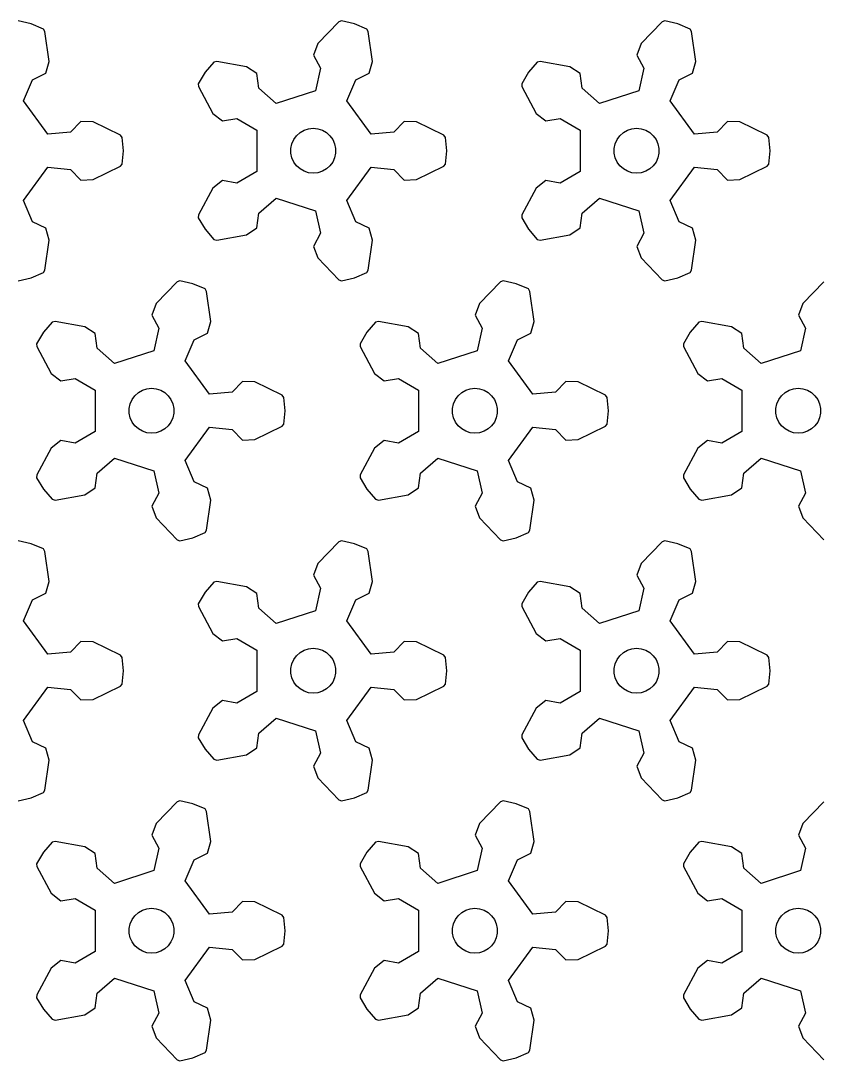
# Model space of a CAD drawing. Extents: x 0 to 211, y 0 to 226.
# Drawn here: x 52.9 to 106.4, y 156.2 to 225.5 of the extents above; entities that cross this region are included whole.
import ezdxf

# ---------------------------------------------------------------- set-up
doc = ezdxf.new("R2010")
doc.units = 0

msp = doc.modelspace()

# ---------------------------------------------------------------- linework, layer by layer
for p, q in [((53.582, 225.343), (52.713, 225.541)), ((74.116, 225.47), (72.71, 224.017)), ((74.293, 225.541), (74.116, 225.47)), ((75.162, 225.343), (74.293, 225.541)), ((95.696, 225.47), (94.29, 224.017)), ((95.873, 225.541), (95.696, 225.47)), ((96.742, 225.343), (95.873, 225.541)), ((54.401, 224.993), (53.582, 225.343)), ((54.502, 224.831), (54.401, 224.993)), ((54.785, 222.829), (54.502, 224.831)), ((75.981, 224.993), (75.162, 225.343)), ((76.082, 224.831), (75.981, 224.993)), ((76.366, 222.829), (76.082, 224.831)), ((97.561, 224.993), (96.742, 225.343)), ((97.662, 224.831), (97.561, 224.993)), ((97.946, 222.829), (97.662, 224.831)), ((72.71, 224.017), (72.428, 223.243)), ((94.29, 224.017), (94.008, 223.243)), ((54.559, 222.037), (54.785, 222.829)), ((65.783, 222.776), (65.197, 222.105)), ((65.969, 222.823), (65.783, 222.776)), ((67.96, 222.474), (65.969, 222.823)), ((72.428, 223.243), (72.889, 222.373)), ((76.139, 222.037), (76.366, 222.829)), ((87.363, 222.776), (86.777, 222.105)), ((87.549, 222.823), (87.363, 222.776)), ((89.54, 222.474), (87.549, 222.823)), ((94.008, 223.243), (94.469, 222.373)), ((97.719, 222.037), (97.946, 222.829)), ((53.674, 221.604), (54.559, 222.037)), ((65.197, 222.105), (64.74, 221.341)), ((68.643, 222.013), (67.96, 222.474)), ((68.781, 221.038), (68.643, 222.013)), ((72.889, 222.373), (72.551, 220.877)), ((75.254, 221.604), (76.139, 222.037)), ((86.777, 222.105), (86.32, 221.341)), ((90.223, 222.013), (89.54, 222.474)), ((90.361, 221.038), (90.223, 222.013)), ((94.469, 222.373), (94.131, 220.877)), ((96.834, 221.604), (97.719, 222.037)), ((53.069, 220.195), (53.674, 221.604)), ((64.74, 221.341), (64.753, 221.15)), ((74.649, 220.195), (75.254, 221.604)), ((86.32, 221.341), (86.333, 221.15)), ((96.229, 220.195), (96.834, 221.604)), ((64.753, 221.15), (65.7, 219.364)), ((69.934, 220.027), (68.781, 221.038)), ((72.551, 220.877), (69.934, 220.027)), ((86.333, 221.15), (87.28, 219.364)), ((91.514, 220.027), (90.361, 221.038)), ((94.131, 220.877), (91.514, 220.027)), ((54.686, 217.969), (53.069, 220.195)), ((76.266, 217.969), (74.649, 220.195)), ((97.846, 217.969), (96.229, 220.195)), ((65.7, 219.364), (66.349, 218.856)), ((87.28, 219.364), (87.929, 218.856)), ((56.898, 218.818), (56.213, 218.11)), ((57.722, 218.788), (56.898, 218.818)), ((59.537, 217.9), (57.722, 218.788)), ((66.349, 218.856), (67.319, 219.026)), ((67.319, 219.026), (68.638, 218.242)), ((78.478, 218.818), (77.793, 218.11)), ((79.302, 218.788), (78.478, 218.818)), ((81.117, 217.9), (79.302, 218.788)), ((87.929, 218.856), (88.899, 219.026)), ((88.899, 219.026), (90.218, 218.242)), ((100.058, 218.818), (99.373, 218.11)), ((100.882, 218.788), (100.058, 218.818)), ((102.697, 217.9), (100.882, 218.788)), ((56.213, 218.11), (54.686, 217.969)), ((59.66, 217.754), (59.537, 217.9)), ((68.638, 218.242), (68.638, 215.491)), ((71.108, 217.617), (71.293, 217.87)), ((71.293, 217.87), (71.526, 218.08)), ((71.526, 218.08), (71.797, 218.237)), ((71.797, 218.237), (72.096, 218.334)), ((72.096, 218.334), (72.407, 218.367)), ((72.407, 218.367), (72.719, 218.334)), ((72.719, 218.334), (73.018, 218.237)), ((73.018, 218.237), (73.289, 218.08)), ((73.289, 218.08), (73.522, 217.87)), ((73.522, 217.87), (73.706, 217.617)), ((77.793, 218.11), (76.266, 217.969)), ((81.24, 217.754), (81.117, 217.9)), ((90.218, 218.242), (90.218, 215.491)), ((92.688, 217.617), (92.873, 217.87)), ((92.873, 217.87), (93.106, 218.08)), ((93.106, 218.08), (93.377, 218.237)), ((93.377, 218.237), (93.676, 218.334)), ((93.676, 218.334), (93.987, 218.367)), ((93.987, 218.367), (94.299, 218.334)), ((94.299, 218.334), (94.598, 218.237)), ((94.598, 218.237), (94.869, 218.08)), ((94.869, 218.08), (95.102, 217.87)), ((95.102, 217.87), (95.287, 217.617)), ((99.373, 218.11), (97.846, 217.969)), ((102.82, 217.754), (102.697, 217.9)), ((59.74, 216.867), (59.66, 217.754)), ((70.916, 217.023), (70.981, 217.33)), ((70.981, 217.33), (71.108, 217.617)), ((73.706, 217.617), (73.834, 217.33)), ((73.834, 217.33), (73.899, 217.023)), ((81.32, 216.867), (81.24, 217.754)), ((92.496, 217.023), (92.561, 217.33)), ((92.561, 217.33), (92.688, 217.617)), ((95.287, 217.617), (95.414, 217.33)), ((95.414, 217.33), (95.479, 217.023)), ((102.9, 216.867), (102.82, 217.754)), ((59.66, 215.979), (59.74, 216.867)), ((70.916, 216.71), (70.916, 217.023)), ((70.981, 216.403), (70.916, 216.71)), ((73.899, 216.71), (73.834, 216.403)), ((73.899, 217.023), (73.899, 216.71)), ((81.24, 215.979), (81.32, 216.867)), ((92.496, 216.71), (92.496, 217.023)), ((92.561, 216.403), (92.496, 216.71)), ((95.479, 216.71), (95.414, 216.403)), ((95.479, 217.023), (95.479, 216.71)), ((102.82, 215.979), (102.9, 216.867)), ((53.069, 213.538), (54.686, 215.764)), ((54.686, 215.764), (56.213, 215.623)), ((57.722, 214.945), (59.537, 215.833)), ((59.537, 215.833), (59.66, 215.979)), ((71.108, 216.117), (70.981, 216.403)), ((71.293, 215.863), (71.108, 216.117)), ((71.526, 215.653), (71.293, 215.863)), ((73.522, 215.863), (73.289, 215.653)), ((73.706, 216.117), (73.522, 215.863)), ((73.834, 216.403), (73.706, 216.117)), ((74.649, 213.538), (76.266, 215.764)), ((76.266, 215.764), (77.793, 215.623)), ((79.302, 214.945), (81.117, 215.833)), ((81.117, 215.833), (81.24, 215.979)), ((92.688, 216.117), (92.561, 216.403)), ((92.873, 215.863), (92.688, 216.117)), ((93.106, 215.653), (92.873, 215.863)), ((95.102, 215.863), (94.869, 215.653)), ((95.287, 216.117), (95.102, 215.863)), ((95.414, 216.403), (95.287, 216.117)), ((96.229, 213.538), (97.846, 215.764)), ((97.846, 215.764), (99.373, 215.623)), ((100.882, 214.945), (102.697, 215.833)), ((102.697, 215.833), (102.82, 215.979)), ((56.213, 215.623), (56.898, 214.915)), ((68.638, 215.491), (67.319, 214.707)), ((71.797, 215.496), (71.526, 215.653)), ((72.096, 215.399), (71.797, 215.496)), ((72.407, 215.367), (72.096, 215.399)), ((72.719, 215.399), (72.407, 215.367)), ((73.018, 215.496), (72.719, 215.399)), ((73.289, 215.653), (73.018, 215.496)), ((77.793, 215.623), (78.478, 214.915)), ((90.218, 215.491), (88.899, 214.707)), ((93.377, 215.496), (93.106, 215.653)), ((93.676, 215.399), (93.377, 215.496)), ((93.987, 215.367), (93.676, 215.399)), ((94.299, 215.399), (93.987, 215.367)), ((94.598, 215.496), (94.299, 215.399)), ((94.869, 215.653), (94.598, 215.496)), ((99.373, 215.623), (100.058, 214.915)), ((56.898, 214.915), (57.722, 214.945)), ((65.7, 214.369), (64.753, 212.583)), ((66.349, 214.877), (65.7, 214.369)), ((67.319, 214.707), (66.349, 214.877)), ((78.478, 214.915), (79.302, 214.945)), ((87.28, 214.369), (86.333, 212.583)), ((87.929, 214.877), (87.28, 214.369)), ((88.899, 214.707), (87.929, 214.877)), ((100.058, 214.915), (100.882, 214.945)), ((68.781, 212.695), (69.934, 213.706)), ((69.934, 213.706), (72.551, 212.856)), ((90.361, 212.695), (91.514, 213.706)), ((91.514, 213.706), (94.131, 212.856)), ((53.674, 212.129), (53.069, 213.538)), ((75.254, 212.129), (74.649, 213.538)), ((96.834, 212.129), (96.229, 213.538)), ((64.753, 212.583), (64.74, 212.392)), ((64.74, 212.392), (65.197, 211.628)), ((68.643, 211.72), (68.781, 212.695)), ((72.551, 212.856), (72.889, 211.36)), ((86.333, 212.583), (86.32, 212.392)), ((86.32, 212.392), (86.777, 211.628)), ((90.223, 211.72), (90.361, 212.695)), ((94.131, 212.856), (94.469, 211.36)), ((54.559, 211.696), (53.674, 212.129)), ((54.785, 210.904), (54.559, 211.696)), ((65.197, 211.628), (65.783, 210.957)), ((67.96, 211.26), (68.643, 211.72)), ((76.139, 211.696), (75.254, 212.129)), ((76.366, 210.904), (76.139, 211.696)), ((86.777, 211.628), (87.363, 210.957)), ((89.54, 211.26), (90.223, 211.72)), ((97.719, 211.696), (96.834, 212.129)), ((97.946, 210.904), (97.719, 211.696)), ((54.502, 208.902), (54.785, 210.904)), ((65.783, 210.957), (65.969, 210.911)), ((65.969, 210.911), (67.96, 211.26)), ((72.889, 211.36), (72.428, 210.49)), ((76.082, 208.902), (76.366, 210.904)), ((87.363, 210.957), (87.549, 210.911)), ((87.549, 210.911), (89.54, 211.26)), ((94.469, 211.36), (94.008, 210.49)), ((97.662, 208.902), (97.946, 210.904)), ((72.428, 210.49), (72.71, 209.716)), ((94.008, 210.49), (94.29, 209.716)), ((72.71, 209.716), (74.116, 208.263)), ((94.29, 209.716), (95.696, 208.263)), ((54.401, 208.74), (54.502, 208.902)), ((75.981, 208.74), (76.082, 208.902)), ((97.561, 208.74), (97.662, 208.902)), ((52.713, 208.192), (53.582, 208.39)), ((53.582, 208.39), (54.401, 208.74)), ((63.326, 208.12), (61.92, 206.668)), ((63.503, 208.192), (63.326, 208.12)), ((64.372, 207.994), (63.503, 208.192)), ((74.116, 208.263), (74.293, 208.192)), ((74.293, 208.192), (75.162, 208.39)), ((75.162, 208.39), (75.981, 208.74)), ((84.906, 208.12), (83.5, 206.668)), ((85.083, 208.192), (84.906, 208.12)), ((85.952, 207.994), (85.083, 208.192)), ((95.696, 208.263), (95.873, 208.192)), ((95.873, 208.192), (96.742, 208.39)), ((96.742, 208.39), (97.561, 208.74)), ((106.486, 208.12), (105.08, 206.668)), ((65.191, 207.644), (64.372, 207.994)), ((65.292, 207.481), (65.191, 207.644)), ((65.575, 205.48), (65.292, 207.481)), ((86.771, 207.644), (85.952, 207.994)), ((86.872, 207.481), (86.771, 207.644)), ((87.156, 205.48), (86.872, 207.481)), ((61.92, 206.668), (61.638, 205.894)), ((83.5, 206.668), (83.218, 205.894)), ((105.08, 206.668), (104.798, 205.894)), ((54.993, 205.427), (54.407, 204.756)), ((55.179, 205.473), (54.993, 205.427)), ((57.17, 205.124), (55.179, 205.473)), ((61.638, 205.894), (62.099, 205.024)), ((65.349, 204.688), (65.575, 205.48)), ((76.573, 205.427), (75.987, 204.756)), ((76.759, 205.473), (76.573, 205.427)), ((78.75, 205.124), (76.759, 205.473)), ((83.218, 205.894), (83.679, 205.024)), ((86.929, 204.688), (87.156, 205.48)), ((98.153, 205.427), (97.567, 204.756)), ((98.339, 205.473), (98.153, 205.427)), ((100.33, 205.124), (98.339, 205.473)), ((104.798, 205.894), (105.259, 205.024)), ((54.407, 204.756), (53.95, 203.991)), ((57.853, 204.664), (57.17, 205.124)), ((57.991, 203.689), (57.853, 204.664)), ((62.099, 205.024), (61.761, 203.528)), ((64.464, 204.255), (65.349, 204.688)), ((75.987, 204.756), (75.53, 203.991)), ((79.433, 204.664), (78.75, 205.124)), ((79.571, 203.689), (79.433, 204.664)), ((83.679, 205.024), (83.341, 203.528)), ((86.044, 204.255), (86.929, 204.688)), ((97.567, 204.756), (97.11, 203.991)), ((101.013, 204.664), (100.33, 205.124)), ((101.151, 203.689), (101.013, 204.664)), ((105.259, 205.024), (104.921, 203.528)), ((53.95, 203.991), (53.963, 203.8)), ((63.859, 202.846), (64.464, 204.255)), ((75.53, 203.991), (75.543, 203.8)), ((85.439, 202.846), (86.044, 204.255)), ((97.11, 203.991), (97.123, 203.8)), ((53.963, 203.8), (54.91, 202.015)), ((59.144, 202.677), (57.991, 203.689)), ((61.761, 203.528), (59.144, 202.677)), ((75.543, 203.8), (76.49, 202.015)), ((80.724, 202.677), (79.571, 203.689)), ((83.341, 203.528), (80.724, 202.677)), ((97.123, 203.8), (98.07, 202.015)), ((102.304, 202.677), (101.151, 203.689)), ((104.921, 203.528), (102.304, 202.677)), ((65.476, 200.62), (63.859, 202.846)), ((87.056, 200.62), (85.439, 202.846)), ((54.91, 202.015), (55.559, 201.507)), ((76.49, 202.015), (77.139, 201.507)), ((98.07, 202.015), (98.719, 201.507)), ((55.559, 201.507), (56.529, 201.677)), ((56.529, 201.677), (57.848, 200.893)), ((67.688, 201.469), (67.003, 200.761)), ((68.512, 201.439), (67.688, 201.469)), ((70.327, 200.551), (68.512, 201.439)), ((77.139, 201.507), (78.109, 201.677)), ((78.109, 201.677), (79.428, 200.893)), ((89.268, 201.469), (88.583, 200.761)), ((90.092, 201.439), (89.268, 201.469)), ((91.907, 200.551), (90.092, 201.439)), ((98.719, 201.507), (99.689, 201.677)), ((99.689, 201.677), (101.008, 200.893)), ((57.848, 200.893), (57.848, 198.142)), ((60.318, 200.267), (60.503, 200.521)), ((60.503, 200.521), (60.736, 200.731)), ((60.736, 200.731), (61.007, 200.888)), ((61.007, 200.888), (61.306, 200.984)), ((61.306, 200.984), (61.617, 201.017)), ((61.617, 201.017), (61.929, 200.984)), ((61.929, 200.984), (62.228, 200.888)), ((62.228, 200.888), (62.499, 200.731)), ((62.499, 200.731), (62.732, 200.521)), ((62.732, 200.521), (62.916, 200.267)), ((67.003, 200.761), (65.476, 200.62)), ((70.45, 200.404), (70.327, 200.551)), ((79.428, 200.893), (79.428, 198.142)), ((81.898, 200.267), (82.083, 200.521)), ((82.083, 200.521), (82.316, 200.731)), ((82.316, 200.731), (82.587, 200.888)), ((82.587, 200.888), (82.886, 200.984)), ((82.886, 200.984), (83.197, 201.017)), ((83.197, 201.017), (83.509, 200.984)), ((83.509, 200.984), (83.808, 200.888)), ((83.808, 200.888), (84.079, 200.731)), ((84.079, 200.731), (84.312, 200.521)), ((84.312, 200.521), (84.496, 200.267)), ((88.583, 200.761), (87.056, 200.62)), ((92.03, 200.404), (91.907, 200.551)), ((101.008, 200.893), (101.008, 198.142)), ((103.478, 200.267), (103.663, 200.521)), ((103.663, 200.521), (103.896, 200.731)), ((103.896, 200.731), (104.167, 200.888)), ((104.167, 200.888), (104.466, 200.984)), ((104.466, 200.984), (104.777, 201.017)), ((104.777, 201.017), (105.089, 200.984)), ((105.089, 200.984), (105.388, 200.888)), ((105.388, 200.888), (105.659, 200.731)), ((105.659, 200.731), (105.892, 200.521)), ((105.892, 200.521), (106.077, 200.267)), ((60.126, 199.674), (60.191, 199.981)), ((60.191, 199.981), (60.318, 200.267)), ((62.916, 200.267), (63.044, 199.981)), ((63.044, 199.981), (63.109, 199.674)), ((70.53, 199.517), (70.45, 200.404)), ((81.706, 199.674), (81.771, 199.981)), ((81.771, 199.981), (81.898, 200.267)), ((84.496, 200.267), (84.624, 199.981)), ((84.624, 199.981), (84.689, 199.674)), ((92.11, 199.517), (92.03, 200.404)), ((103.286, 199.674), (103.351, 199.981)), ((103.351, 199.981), (103.478, 200.267)), ((106.077, 200.267), (106.204, 199.981)), ((106.204, 199.981), (106.269, 199.674)), ((60.126, 199.36), (60.126, 199.674)), ((60.191, 199.054), (60.126, 199.36)), ((63.109, 199.36), (63.044, 199.054)), ((63.109, 199.674), (63.109, 199.36)), ((70.45, 198.63), (70.53, 199.517)), ((81.706, 199.36), (81.706, 199.674)), ((81.771, 199.054), (81.706, 199.36)), ((84.689, 199.36), (84.624, 199.054)), ((84.689, 199.674), (84.689, 199.36)), ((92.03, 198.63), (92.11, 199.517)), ((103.286, 199.36), (103.286, 199.674)), ((103.351, 199.054), (103.286, 199.36)), ((106.269, 199.36), (106.204, 199.054)), ((106.269, 199.674), (106.269, 199.36)), ((60.318, 198.767), (60.191, 199.054)), ((60.503, 198.514), (60.318, 198.767)), ((60.736, 198.304), (60.503, 198.514)), ((62.732, 198.514), (62.499, 198.304)), ((62.916, 198.767), (62.732, 198.514)), ((63.044, 199.054), (62.916, 198.767)), ((63.859, 196.188), (65.476, 198.414)), ((65.476, 198.414), (67.003, 198.274)), ((68.512, 197.596), (70.327, 198.483)), ((70.327, 198.483), (70.45, 198.63)), ((81.898, 198.767), (81.771, 199.054)), ((82.083, 198.514), (81.898, 198.767)), ((82.316, 198.304), (82.083, 198.514)), ((84.312, 198.514), (84.079, 198.304)), ((84.496, 198.767), (84.312, 198.514)), ((84.624, 199.054), (84.496, 198.767)), ((85.439, 196.188), (87.056, 198.414)), ((87.056, 198.414), (88.583, 198.274)), ((90.092, 197.596), (91.907, 198.483)), ((91.907, 198.483), (92.03, 198.63)), ((103.478, 198.767), (103.351, 199.054)), ((103.663, 198.514), (103.478, 198.767)), ((103.896, 198.304), (103.663, 198.514)), ((105.892, 198.514), (105.659, 198.304)), ((106.077, 198.767), (105.892, 198.514)), ((106.204, 199.054), (106.077, 198.767)), ((57.848, 198.142), (56.529, 197.358)), ((61.007, 198.147), (60.736, 198.304)), ((61.306, 198.05), (61.007, 198.147)), ((61.617, 198.017), (61.306, 198.05)), ((61.929, 198.05), (61.617, 198.017)), ((62.228, 198.147), (61.929, 198.05)), ((62.499, 198.304), (62.228, 198.147)), ((67.003, 198.274), (67.688, 197.566)), ((79.428, 198.142), (78.109, 197.358)), ((82.587, 198.147), (82.316, 198.304)), ((82.886, 198.05), (82.587, 198.147)), ((83.197, 198.017), (82.886, 198.05)), ((83.509, 198.05), (83.197, 198.017)), ((83.808, 198.147), (83.509, 198.05)), ((84.079, 198.304), (83.808, 198.147)), ((88.583, 198.274), (89.268, 197.566)), ((101.008, 198.142), (99.689, 197.358)), ((104.167, 198.147), (103.896, 198.304)), ((104.466, 198.05), (104.167, 198.147)), ((104.777, 198.017), (104.466, 198.05)), ((105.089, 198.05), (104.777, 198.017)), ((105.388, 198.147), (105.089, 198.05)), ((105.659, 198.304), (105.388, 198.147)), ((54.91, 197.02), (53.963, 195.234)), ((55.559, 197.528), (54.91, 197.02)), ((56.529, 197.358), (55.559, 197.528)), ((67.688, 197.566), (68.512, 197.596)), ((76.49, 197.02), (75.543, 195.234)), ((77.139, 197.528), (76.49, 197.02)), ((78.109, 197.358), (77.139, 197.528)), ((89.268, 197.566), (90.092, 197.596)), ((98.07, 197.02), (97.123, 195.234)), ((98.719, 197.528), (98.07, 197.02)), ((99.689, 197.358), (98.719, 197.528)), ((57.991, 195.346), (59.144, 196.357)), ((59.144, 196.357), (61.761, 195.507)), ((79.571, 195.346), (80.724, 196.357)), ((80.724, 196.357), (83.341, 195.507)), ((101.151, 195.346), (102.304, 196.357)), ((102.304, 196.357), (104.921, 195.507)), ((64.464, 194.779), (63.859, 196.188)), ((86.044, 194.779), (85.439, 196.188)), ((53.963, 195.234), (53.95, 195.043)), ((53.95, 195.043), (54.407, 194.278)), ((57.853, 194.37), (57.991, 195.346)), ((61.761, 195.507), (62.099, 194.011)), ((75.543, 195.234), (75.53, 195.043)), ((75.53, 195.043), (75.987, 194.278)), ((79.433, 194.37), (79.571, 195.346)), ((83.341, 195.507), (83.679, 194.011)), ((97.123, 195.234), (97.11, 195.043)), ((97.11, 195.043), (97.567, 194.278)), ((101.013, 194.37), (101.151, 195.346)), ((104.921, 195.507), (105.259, 194.011)), ((54.407, 194.278), (54.993, 193.608)), ((57.17, 193.91), (57.853, 194.37)), ((65.349, 194.347), (64.464, 194.779)), ((65.575, 193.554), (65.349, 194.347)), ((75.987, 194.278), (76.573, 193.608)), ((78.75, 193.91), (79.433, 194.37)), ((86.929, 194.347), (86.044, 194.779)), ((87.156, 193.554), (86.929, 194.347)), ((97.567, 194.278), (98.153, 193.608)), ((100.33, 193.91), (101.013, 194.37)), ((54.993, 193.608), (55.179, 193.561)), ((55.179, 193.561), (57.17, 193.91)), ((62.099, 194.011), (61.638, 193.141)), ((65.292, 191.553), (65.575, 193.554)), ((76.573, 193.608), (76.759, 193.561)), ((76.759, 193.561), (78.75, 193.91)), ((83.679, 194.011), (83.218, 193.141)), ((86.872, 191.553), (87.156, 193.554)), ((98.153, 193.608), (98.339, 193.561)), ((98.339, 193.561), (100.33, 193.91)), ((105.259, 194.011), (104.798, 193.141)), ((61.638, 193.141), (61.92, 192.367)), ((83.218, 193.141), (83.5, 192.367)), ((104.798, 193.141), (105.08, 192.367)), ((61.92, 192.367), (63.326, 190.914)), ((83.5, 192.367), (84.906, 190.914)), ((105.08, 192.367), (106.486, 190.914)), ((65.191, 191.391), (65.292, 191.553)), ((86.771, 191.391), (86.872, 191.553)), ((53.582, 190.644), (52.713, 190.843)), ((63.326, 190.914), (63.503, 190.843)), ((63.503, 190.843), (64.372, 191.041)), ((64.372, 191.041), (65.191, 191.391)), ((74.116, 190.771), (72.71, 189.318)), ((74.293, 190.843), (74.116, 190.771)), ((75.162, 190.644), (74.293, 190.843)), ((84.906, 190.914), (85.083, 190.843)), ((85.083, 190.843), (85.952, 191.041)), ((85.952, 191.041), (86.771, 191.391)), ((95.696, 190.771), (94.29, 189.318)), ((95.873, 190.843), (95.696, 190.771)), ((96.742, 190.644), (95.873, 190.843)), ((54.401, 190.294), (53.582, 190.644)), ((54.502, 190.132), (54.401, 190.294)), ((54.785, 188.131), (54.502, 190.132)), ((75.981, 190.294), (75.162, 190.644)), ((76.082, 190.132), (75.981, 190.294)), ((76.366, 188.131), (76.082, 190.132)), ((97.561, 190.294), (96.742, 190.644)), ((97.662, 190.132), (97.561, 190.294)), ((97.946, 188.131), (97.662, 190.132)), ((72.71, 189.318), (72.428, 188.544)), ((94.29, 189.318), (94.008, 188.544)), ((54.559, 187.338), (54.785, 188.131)), ((65.783, 188.077), (65.197, 187.407)), ((65.969, 188.124), (65.783, 188.077)), ((67.96, 187.775), (65.969, 188.124)), ((72.428, 188.544), (72.889, 187.674)), ((76.139, 187.338), (76.366, 188.131)), ((87.363, 188.077), (86.777, 187.407)), ((87.549, 188.124), (87.363, 188.077)), ((89.54, 187.775), (87.549, 188.124)), ((94.008, 188.544), (94.469, 187.674)), ((97.719, 187.338), (97.946, 188.131)), ((53.674, 186.906), (54.559, 187.338)), ((65.197, 187.407), (64.74, 186.642)), ((68.643, 187.315), (67.96, 187.775)), ((68.781, 186.34), (68.643, 187.315)), ((72.889, 187.674), (72.551, 186.178)), ((75.254, 186.906), (76.139, 187.338)), ((86.777, 187.407), (86.32, 186.642)), ((90.223, 187.315), (89.54, 187.775)), ((90.361, 186.34), (90.223, 187.315)), ((94.469, 187.674), (94.131, 186.178)), ((96.834, 186.906), (97.719, 187.338)), ((53.069, 185.497), (53.674, 186.906)), ((64.74, 186.642), (64.753, 186.451)), ((74.649, 185.497), (75.254, 186.906)), ((86.32, 186.642), (86.333, 186.451)), ((96.229, 185.497), (96.834, 186.906)), ((64.753, 186.451), (65.7, 184.665)), ((69.934, 185.328), (68.781, 186.34)), ((72.551, 186.178), (69.934, 185.328)), ((86.333, 186.451), (87.28, 184.665)), ((91.514, 185.328), (90.361, 186.34)), ((94.131, 186.178), (91.514, 185.328)), ((54.686, 183.271), (53.069, 185.497)), ((76.266, 183.271), (74.649, 185.497)), ((97.846, 183.271), (96.229, 185.497)), ((65.7, 184.665), (66.349, 184.157)), ((87.28, 184.665), (87.929, 184.157)), ((56.898, 184.119), (56.213, 183.411)), ((57.722, 184.09), (56.898, 184.119)), ((59.537, 183.202), (57.722, 184.09)), ((66.349, 184.157), (67.319, 184.328)), ((67.319, 184.328), (68.638, 183.544)), ((78.478, 184.119), (77.793, 183.411)), ((79.302, 184.09), (78.478, 184.119)), ((81.117, 183.202), (79.302, 184.09)), ((87.929, 184.157), (88.899, 184.328)), ((88.899, 184.328), (90.218, 183.544)), ((100.058, 184.119), (99.373, 183.411)), ((100.882, 184.09), (100.058, 184.119)), ((102.697, 183.202), (100.882, 184.09)), ((56.213, 183.411), (54.686, 183.271)), ((59.66, 183.055), (59.537, 183.202)), ((68.638, 183.544), (68.638, 180.792)), ((71.108, 182.918), (71.293, 183.172)), ((71.293, 183.172), (71.526, 183.381)), ((71.526, 183.381), (71.797, 183.538)), ((71.797, 183.538), (72.096, 183.635)), ((72.096, 183.635), (72.407, 183.668)), ((72.407, 183.668), (72.719, 183.635)), ((72.719, 183.635), (73.018, 183.538)), ((73.018, 183.538), (73.289, 183.381)), ((73.289, 183.381), (73.522, 183.172)), ((73.522, 183.172), (73.706, 182.918)), ((77.793, 183.411), (76.266, 183.271)), ((81.24, 183.055), (81.117, 183.202)), ((90.218, 183.544), (90.218, 180.792)), ((92.688, 182.918), (92.873, 183.172)), ((92.873, 183.172), (93.106, 183.381)), ((93.106, 183.381), (93.377, 183.538)), ((93.377, 183.538), (93.676, 183.635)), ((93.676, 183.635), (93.987, 183.668)), ((93.987, 183.668), (94.299, 183.635)), ((94.299, 183.635), (94.598, 183.538)), ((94.598, 183.538), (94.869, 183.381)), ((94.869, 183.381), (95.102, 183.172)), ((95.102, 183.172), (95.287, 182.918)), ((99.373, 183.411), (97.846, 183.271)), ((102.82, 183.055), (102.697, 183.202)), ((59.74, 182.168), (59.66, 183.055)), ((70.916, 182.325), (70.981, 182.631)), ((70.981, 182.631), (71.108, 182.918)), ((73.706, 182.918), (73.834, 182.631)), ((73.834, 182.631), (73.899, 182.325)), ((81.32, 182.168), (81.24, 183.055)), ((92.496, 182.325), (92.561, 182.631)), ((92.561, 182.631), (92.688, 182.918)), ((95.287, 182.918), (95.414, 182.631)), ((95.414, 182.631), (95.479, 182.325)), ((102.9, 182.168), (102.82, 183.055)), ((59.66, 181.281), (59.74, 182.168)), ((70.916, 182.011), (70.916, 182.325)), ((70.981, 181.704), (70.916, 182.011)), ((73.899, 182.011), (73.834, 181.704)), ((73.899, 182.325), (73.899, 182.011)), ((81.24, 181.281), (81.32, 182.168)), ((92.496, 182.011), (92.496, 182.325)), ((92.561, 181.704), (92.496, 182.011)), ((95.479, 182.011), (95.414, 181.704)), ((95.479, 182.325), (95.479, 182.011)), ((102.82, 181.281), (102.9, 182.168)), ((53.069, 178.839), (54.686, 181.065)), ((54.686, 181.065), (56.213, 180.924)), ((57.722, 180.246), (59.537, 181.134)), ((59.537, 181.134), (59.66, 181.281)), ((71.108, 181.418), (70.981, 181.704)), ((71.293, 181.164), (71.108, 181.418)), ((71.526, 180.954), (71.293, 181.164)), ((73.522, 181.164), (73.289, 180.954)), ((73.706, 181.418), (73.522, 181.164)), ((73.834, 181.704), (73.706, 181.418)), ((74.649, 178.839), (76.266, 181.065)), ((76.266, 181.065), (77.793, 180.924)), ((79.302, 180.246), (81.117, 181.134)), ((81.117, 181.134), (81.24, 181.281)), ((92.688, 181.418), (92.561, 181.704)), ((92.873, 181.164), (92.688, 181.418)), ((93.106, 180.954), (92.873, 181.164)), ((95.102, 181.164), (94.869, 180.954)), ((95.287, 181.418), (95.102, 181.164)), ((95.414, 181.704), (95.287, 181.418)), ((96.229, 178.839), (97.846, 181.065)), ((97.846, 181.065), (99.373, 180.924)), ((100.882, 180.246), (102.697, 181.134)), ((102.697, 181.134), (102.82, 181.281)), ((56.213, 180.924), (56.898, 180.217)), ((68.638, 180.792), (67.319, 180.008)), ((71.797, 180.798), (71.526, 180.954)), ((72.096, 180.701), (71.797, 180.798)), ((72.407, 180.668), (72.096, 180.701)), ((72.719, 180.701), (72.407, 180.668)), ((73.018, 180.798), (72.719, 180.701)), ((73.289, 180.954), (73.018, 180.798)), ((77.793, 180.924), (78.478, 180.217)), ((90.218, 180.792), (88.899, 180.008)), ((93.377, 180.798), (93.106, 180.954)), ((93.676, 180.701), (93.377, 180.798)), ((93.987, 180.668), (93.676, 180.701)), ((94.299, 180.701), (93.987, 180.668)), ((94.598, 180.798), (94.299, 180.701)), ((94.869, 180.954), (94.598, 180.798)), ((99.373, 180.924), (100.058, 180.217)), ((56.898, 180.217), (57.722, 180.246)), ((65.7, 179.67), (64.753, 177.885)), ((66.349, 180.178), (65.7, 179.67)), ((67.319, 180.008), (66.349, 180.178)), ((78.478, 180.217), (79.302, 180.246)), ((87.28, 179.67), (86.333, 177.885)), ((87.929, 180.178), (87.28, 179.67)), ((88.899, 180.008), (87.929, 180.178)), ((100.058, 180.217), (100.882, 180.246)), ((68.781, 177.996), (69.934, 179.008)), ((69.934, 179.008), (72.551, 178.158)), ((90.361, 177.996), (91.514, 179.008)), ((91.514, 179.008), (94.131, 178.158)), ((53.674, 177.43), (53.069, 178.839)), ((75.254, 177.43), (74.649, 178.839)), ((96.834, 177.43), (96.229, 178.839)), ((64.753, 177.885), (64.74, 177.694)), ((64.74, 177.694), (65.197, 176.929)), ((68.643, 177.021), (68.781, 177.996)), ((72.551, 178.158), (72.889, 176.662)), ((86.333, 177.885), (86.32, 177.694)), ((86.32, 177.694), (86.777, 176.929)), ((90.223, 177.021), (90.361, 177.996)), ((94.131, 178.158), (94.469, 176.662)), ((54.559, 176.997), (53.674, 177.43)), ((54.785, 176.205), (54.559, 176.997)), ((65.197, 176.929), (65.783, 176.258)), ((67.96, 176.561), (68.643, 177.021)), ((76.139, 176.997), (75.254, 177.43)), ((76.366, 176.205), (76.139, 176.997)), ((86.777, 176.929), (87.363, 176.258)), ((89.54, 176.561), (90.223, 177.021)), ((97.719, 176.997), (96.834, 177.43)), ((97.946, 176.205), (97.719, 176.997)), ((54.502, 174.204), (54.785, 176.205)), ((65.783, 176.258), (65.969, 176.212)), ((65.969, 176.212), (67.96, 176.561)), ((72.889, 176.662), (72.428, 175.791)), ((76.082, 174.204), (76.366, 176.205)), ((87.363, 176.258), (87.549, 176.212)), ((87.549, 176.212), (89.54, 176.561)), ((94.469, 176.662), (94.008, 175.791)), ((97.662, 174.204), (97.946, 176.205)), ((72.428, 175.791), (72.71, 175.017)), ((94.008, 175.791), (94.29, 175.017)), ((72.71, 175.017), (74.116, 173.565)), ((94.29, 175.017), (95.696, 173.565)), ((54.401, 174.042), (54.502, 174.204)), ((75.981, 174.042), (76.082, 174.204)), ((97.561, 174.042), (97.662, 174.204)), ((52.713, 173.493), (53.582, 173.691)), ((53.582, 173.691), (54.401, 174.042)), ((63.326, 173.422), (61.92, 171.969)), ((63.503, 173.493), (63.326, 173.422)), ((64.372, 173.295), (63.503, 173.493)), ((74.116, 173.565), (74.293, 173.493)), ((74.293, 173.493), (75.162, 173.691)), ((75.162, 173.691), (75.981, 174.042)), ((84.906, 173.422), (83.5, 171.969)), ((85.083, 173.493), (84.906, 173.422)), ((85.952, 173.295), (85.083, 173.493)), ((95.696, 173.565), (95.873, 173.493)), ((95.873, 173.493), (96.742, 173.691)), ((96.742, 173.691), (97.561, 174.042)), ((106.486, 173.422), (105.08, 171.969)), ((65.191, 172.945), (64.372, 173.295)), ((65.292, 172.783), (65.191, 172.945)), ((65.575, 170.781), (65.292, 172.783)), ((86.771, 172.945), (85.952, 173.295)), ((86.872, 172.783), (86.771, 172.945)), ((87.156, 170.781), (86.872, 172.783)), ((61.92, 171.969), (61.638, 171.195)), ((83.5, 171.969), (83.218, 171.195)), ((105.08, 171.969), (104.798, 171.195)), ((54.993, 170.728), (54.407, 170.057)), ((55.179, 170.775), (54.993, 170.728)), ((57.17, 170.426), (55.179, 170.775)), ((61.638, 171.195), (62.099, 170.325)), ((65.349, 169.989), (65.575, 170.781)), ((76.573, 170.728), (75.987, 170.057)), ((76.759, 170.775), (76.573, 170.728)), ((78.75, 170.426), (76.759, 170.775)), ((83.218, 171.195), (83.679, 170.325)), ((86.929, 169.989), (87.156, 170.781)), ((98.153, 170.728), (97.567, 170.057)), ((98.339, 170.775), (98.153, 170.728)), ((100.33, 170.426), (98.339, 170.775)), ((104.798, 171.195), (105.259, 170.325)), ((54.407, 170.057), (53.95, 169.293)), ((57.853, 169.965), (57.17, 170.426)), ((57.991, 168.99), (57.853, 169.965)), ((62.099, 170.325), (61.761, 168.829)), ((64.464, 169.556), (65.349, 169.989)), ((75.987, 170.057), (75.53, 169.293)), ((79.433, 169.965), (78.75, 170.426)), ((79.571, 168.99), (79.433, 169.965)), ((83.679, 170.325), (83.341, 168.829)), ((86.044, 169.556), (86.929, 169.989)), ((97.567, 170.057), (97.11, 169.293)), ((101.013, 169.965), (100.33, 170.426)), ((101.151, 168.99), (101.013, 169.965)), ((105.259, 170.325), (104.921, 168.829)), ((53.95, 169.293), (53.963, 169.102)), ((63.859, 168.147), (64.464, 169.556)), ((75.53, 169.293), (75.543, 169.102)), ((85.439, 168.147), (86.044, 169.556)), ((97.11, 169.293), (97.123, 169.102)), ((53.963, 169.102), (54.91, 167.316)), ((59.144, 167.979), (57.991, 168.99)), ((61.761, 168.829), (59.144, 167.979)), ((75.543, 169.102), (76.49, 167.316)), ((80.724, 167.979), (79.571, 168.99)), ((83.341, 168.829), (80.724, 167.979)), ((97.123, 169.102), (98.07, 167.316)), ((102.304, 167.979), (101.151, 168.99)), ((104.921, 168.829), (102.304, 167.979)), ((65.476, 165.921), (63.859, 168.147)), ((87.056, 165.921), (85.439, 168.147)), ((54.91, 167.316), (55.559, 166.808)), ((76.49, 167.316), (77.139, 166.808)), ((98.07, 167.316), (98.719, 166.808)), ((55.559, 166.808), (56.529, 166.978)), ((56.529, 166.978), (57.848, 166.194)), ((67.688, 166.77), (67.003, 166.062)), ((68.512, 166.74), (67.688, 166.77)), ((70.327, 165.852), (68.512, 166.74)), ((77.139, 166.808), (78.109, 166.978)), ((78.109, 166.978), (79.428, 166.194)), ((89.268, 166.77), (88.583, 166.062)), ((90.092, 166.74), (89.268, 166.77)), ((91.907, 165.852), (90.092, 166.74)), ((98.719, 166.808), (99.689, 166.978)), ((99.689, 166.978), (101.008, 166.194)), ((57.848, 166.194), (57.848, 163.443)), ((60.318, 165.569), (60.503, 165.822)), ((60.503, 165.822), (60.736, 166.032)), ((60.736, 166.032), (61.007, 166.189)), ((61.007, 166.189), (61.306, 166.286)), ((61.306, 166.286), (61.617, 166.319)), ((61.617, 166.319), (61.929, 166.286)), ((61.929, 166.286), (62.228, 166.189)), ((62.228, 166.189), (62.499, 166.032)), ((62.499, 166.032), (62.732, 165.822)), ((62.732, 165.822), (62.916, 165.569)), ((67.003, 166.062), (65.476, 165.921)), ((70.45, 165.706), (70.327, 165.852)), ((79.428, 166.194), (79.428, 163.443)), ((81.898, 165.569), (82.083, 165.822)), ((82.083, 165.822), (82.316, 166.032)), ((82.316, 166.032), (82.587, 166.189)), ((82.587, 166.189), (82.886, 166.286)), ((82.886, 166.286), (83.197, 166.319)), ((83.197, 166.319), (83.509, 166.286)), ((83.509, 166.286), (83.808, 166.189)), ((83.808, 166.189), (84.079, 166.032)), ((84.079, 166.032), (84.312, 165.822)), ((84.312, 165.822), (84.496, 165.569)), ((88.583, 166.062), (87.056, 165.921)), ((92.03, 165.706), (91.907, 165.852)), ((101.008, 166.194), (101.008, 163.443)), ((103.478, 165.569), (103.663, 165.822)), ((103.663, 165.822), (103.896, 166.032)), ((103.896, 166.032), (104.167, 166.189)), ((104.167, 166.189), (104.466, 166.286)), ((104.466, 166.286), (104.777, 166.319)), ((104.777, 166.319), (105.089, 166.286)), ((105.089, 166.286), (105.388, 166.189)), ((105.388, 166.189), (105.659, 166.032)), ((105.659, 166.032), (105.892, 165.822)), ((105.892, 165.822), (106.077, 165.569)), ((60.126, 164.975), (60.191, 165.282)), ((60.191, 165.282), (60.318, 165.569)), ((62.916, 165.569), (63.044, 165.282)), ((63.044, 165.282), (63.109, 164.975)), ((70.53, 164.819), (70.45, 165.706)), ((81.706, 164.975), (81.771, 165.282)), ((81.771, 165.282), (81.898, 165.569)), ((84.496, 165.569), (84.624, 165.282)), ((84.624, 165.282), (84.689, 164.975)), ((92.11, 164.819), (92.03, 165.706)), ((103.286, 164.975), (103.351, 165.282)), ((103.351, 165.282), (103.478, 165.569)), ((106.077, 165.569), (106.204, 165.282)), ((106.204, 165.282), (106.269, 164.975)), ((60.126, 164.662), (60.126, 164.975)), ((60.191, 164.355), (60.126, 164.662)), ((63.109, 164.662), (63.044, 164.355)), ((63.109, 164.975), (63.109, 164.662)), ((70.45, 163.931), (70.53, 164.819)), ((81.706, 164.662), (81.706, 164.975)), ((81.771, 164.355), (81.706, 164.662)), ((84.689, 164.662), (84.624, 164.355)), ((84.689, 164.975), (84.689, 164.662)), ((92.03, 163.931), (92.11, 164.819)), ((103.286, 164.662), (103.286, 164.975)), ((103.351, 164.355), (103.286, 164.662)), ((106.269, 164.662), (106.204, 164.355)), ((106.269, 164.975), (106.269, 164.662)), ((60.318, 164.069), (60.191, 164.355)), ((60.503, 163.815), (60.318, 164.069)), ((60.736, 163.605), (60.503, 163.815)), ((62.732, 163.815), (62.499, 163.605)), ((62.916, 164.069), (62.732, 163.815)), ((63.044, 164.355), (62.916, 164.069)), ((63.859, 161.49), (65.476, 163.716)), ((65.476, 163.716), (67.003, 163.575)), ((68.512, 162.897), (70.327, 163.785)), ((70.327, 163.785), (70.45, 163.931)), ((81.898, 164.069), (81.771, 164.355)), ((82.083, 163.815), (81.898, 164.069)), ((82.316, 163.605), (82.083, 163.815)), ((84.312, 163.815), (84.079, 163.605)), ((84.496, 164.069), (84.312, 163.815)), ((84.624, 164.355), (84.496, 164.069)), ((85.439, 161.49), (87.056, 163.716)), ((87.056, 163.716), (88.583, 163.575)), ((90.092, 162.897), (91.907, 163.785)), ((91.907, 163.785), (92.03, 163.931)), ((103.478, 164.069), (103.351, 164.355)), ((103.663, 163.815), (103.478, 164.069)), ((103.896, 163.605), (103.663, 163.815)), ((105.892, 163.815), (105.659, 163.605)), ((106.077, 164.069), (105.892, 163.815)), ((106.204, 164.355), (106.077, 164.069)), ((57.848, 163.443), (56.529, 162.659)), ((61.007, 163.448), (60.736, 163.605)), ((61.306, 163.351), (61.007, 163.448)), ((61.617, 163.319), (61.306, 163.351)), ((61.929, 163.351), (61.617, 163.319)), ((62.228, 163.448), (61.929, 163.351)), ((62.499, 163.605), (62.228, 163.448)), ((67.003, 163.575), (67.688, 162.867)), ((79.428, 163.443), (78.109, 162.659)), ((82.587, 163.448), (82.316, 163.605)), ((82.886, 163.351), (82.587, 163.448)), ((83.197, 163.319), (82.886, 163.351)), ((83.509, 163.351), (83.197, 163.319)), ((83.808, 163.448), (83.509, 163.351)), ((84.079, 163.605), (83.808, 163.448)), ((88.583, 163.575), (89.268, 162.867)), ((101.008, 163.443), (99.689, 162.659)), ((104.167, 163.448), (103.896, 163.605)), ((104.466, 163.351), (104.167, 163.448)), ((104.777, 163.319), (104.466, 163.351)), ((105.089, 163.351), (104.777, 163.319)), ((105.388, 163.448), (105.089, 163.351)), ((105.659, 163.605), (105.388, 163.448)), ((54.91, 162.321), (53.963, 160.535)), ((55.559, 162.829), (54.91, 162.321)), ((56.529, 162.659), (55.559, 162.829)), ((67.688, 162.867), (68.512, 162.897)), ((76.49, 162.321), (75.543, 160.535)), ((77.139, 162.829), (76.49, 162.321)), ((78.109, 162.659), (77.139, 162.829)), ((89.268, 162.867), (90.092, 162.897)), ((98.07, 162.321), (97.123, 160.535)), ((98.719, 162.829), (98.07, 162.321)), ((99.689, 162.659), (98.719, 162.829)), ((57.991, 160.647), (59.144, 161.658)), ((59.144, 161.658), (61.761, 160.808)), ((79.571, 160.647), (80.724, 161.658)), ((80.724, 161.658), (83.341, 160.808)), ((101.151, 160.647), (102.304, 161.658)), ((102.304, 161.658), (104.921, 160.808)), ((64.464, 160.081), (63.859, 161.49)), ((86.044, 160.081), (85.439, 161.49)), ((53.963, 160.535), (53.95, 160.344)), ((53.95, 160.344), (54.407, 159.58)), ((57.853, 159.672), (57.991, 160.647)), ((61.761, 160.808), (62.099, 159.312)), ((75.543, 160.535), (75.53, 160.344)), ((75.53, 160.344), (75.987, 159.58)), ((79.433, 159.672), (79.571, 160.647)), ((83.341, 160.808), (83.679, 159.312)), ((97.123, 160.535), (97.11, 160.344)), ((97.11, 160.344), (97.567, 159.58)), ((101.013, 159.672), (101.151, 160.647)), ((104.921, 160.808), (105.259, 159.312)), ((54.407, 159.58), (54.993, 158.909)), ((57.17, 159.212), (57.853, 159.672)), ((65.349, 159.648), (64.464, 160.081)), ((65.575, 158.856), (65.349, 159.648)), ((75.987, 159.58), (76.573, 158.909)), ((78.75, 159.212), (79.433, 159.672)), ((86.929, 159.648), (86.044, 160.081)), ((87.156, 158.856), (86.929, 159.648)), ((97.567, 159.58), (98.153, 158.909)), ((100.33, 159.212), (101.013, 159.672)), ((54.993, 158.909), (55.179, 158.863)), ((55.179, 158.863), (57.17, 159.212)), ((62.099, 159.312), (61.638, 158.442)), ((65.292, 156.854), (65.575, 158.856)), ((76.573, 158.909), (76.759, 158.863)), ((76.759, 158.863), (78.75, 159.212)), ((83.679, 159.312), (83.218, 158.442)), ((86.872, 156.854), (87.156, 158.856)), ((98.153, 158.909), (98.339, 158.863)), ((98.339, 158.863), (100.33, 159.212)), ((105.259, 159.312), (104.798, 158.442)), ((61.638, 158.442), (61.92, 157.668)), ((83.218, 158.442), (83.5, 157.668)), ((104.798, 158.442), (105.08, 157.668)), ((61.92, 157.668), (63.326, 156.215)), ((83.5, 157.668), (84.906, 156.215)), ((105.08, 157.668), (106.486, 156.215)), ((65.191, 156.692), (65.292, 156.854)), ((86.771, 156.692), (86.872, 156.854)), ((63.326, 156.215), (63.503, 156.144)), ((63.503, 156.144), (64.372, 156.342)), ((64.372, 156.342), (65.191, 156.692)), ((84.906, 156.215), (85.083, 156.144)), ((85.083, 156.144), (85.952, 156.342)), ((85.952, 156.342), (86.771, 156.692))]:
    msp.add_line(p, q)

doc.saveas('drawing.dxf')
